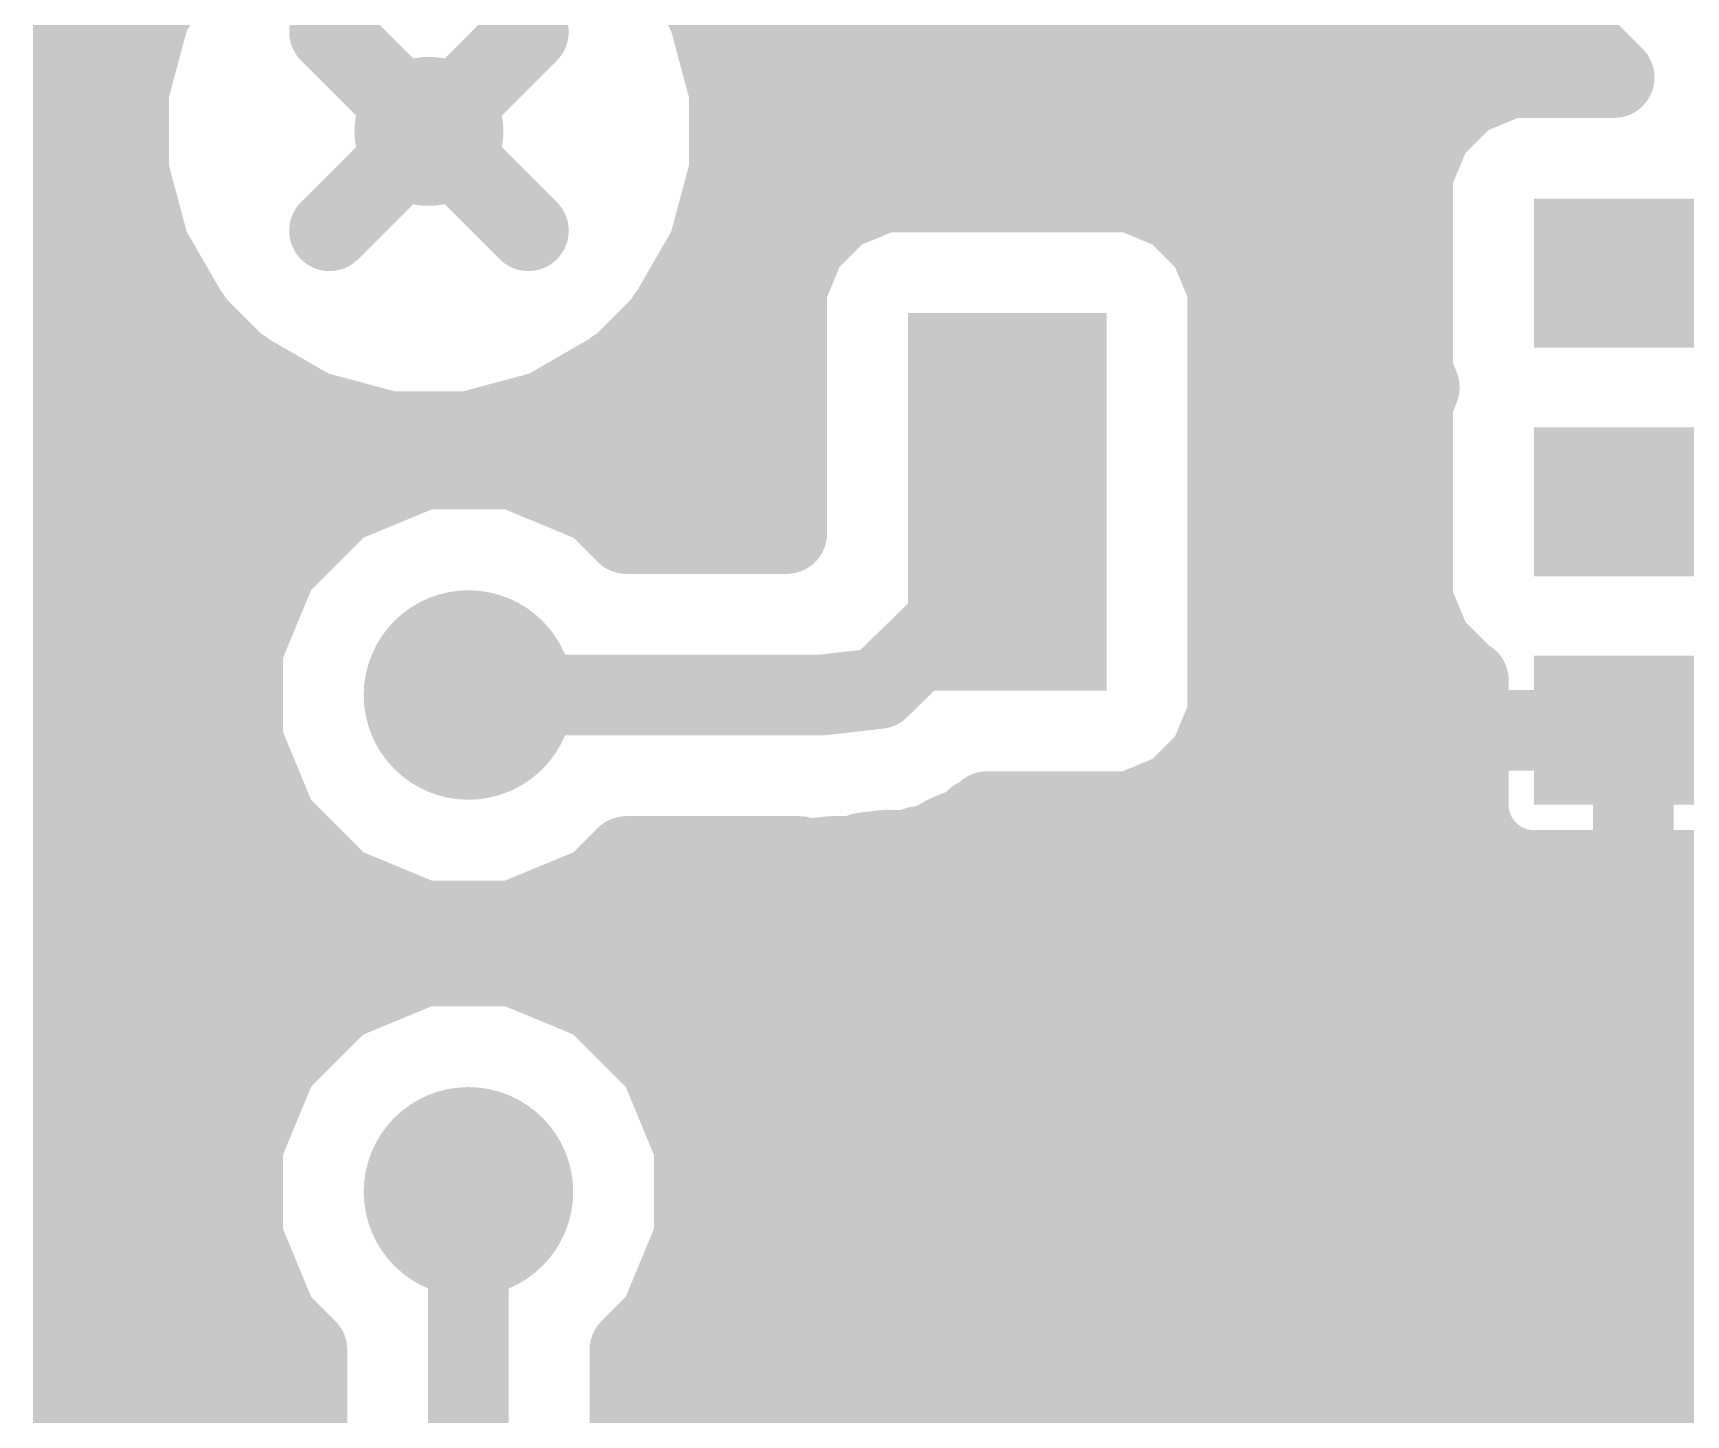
# Model space of a CAD drawing. Extents: x 1 to 49, y 1 to 49.
# Drawn here: x 1.02 to 17.65, y 12.08 to 25.99 of the extents above; entities that cross this region are included whole.
import ezdxf

# ---------------------------------------------------------------- set-up
doc = ezdxf.new("R2010")
doc.units = 0
for name, color, linetype in [('16', 175, 'CONTINUOUS'), ('17', 82, 'CONTINUOUS'), ('18', 82, 'CONTINUOUS')]:
    doc.layers.add(name, color=color, linetype=linetype)

# ---------------------------------------------------------------- blocks, each defined once
blk = doc.blocks.new('RECT')
blk.add_solid([(-0.5, -0.5), (0.5, -0.5), (-0.5, 0.5), (0.5, 0.5)])
blk = doc.blocks.new('ROUNDP')
at = {"const_width": 0.5}
blk.add_lwpolyline([(0, -0.25, 1), (0, 0.25, 1), (0, -0.25)], format="xyb", dxfattribs=at)
blk = doc.blocks.new('ROUNDV')
at = {"const_width": 0.5}
blk.add_lwpolyline([(0, -0.25, 1), (0, 0.25, 1), (0, -0.25)], format="xyb", dxfattribs=at)

msp = doc.modelspace()

# ---------------------------------------------------------------- linework, layer by layer
at = {"layer": '16', "const_width": 0.8128}
for points in [[(1.4224, 1.4224), (1.4224, 31.3095)], [(14.4969, 27.9717), (16.9269, 25.5417)], [(2.5815, 26.8558), (2.1836, 26.1666)], [(7.8164, 26.1666), (7.4185, 26.8558)], [(2.1836, 26.1666), (1.9776, 25.3979)], [(8.0224, 25.3979), (7.8164, 26.1666)], [(1.4224, 26.0096), (2.1415, 26.0096)], [(4, 26), (5, 25)], [(6, 26), (5, 25)], [(7.8585, 26.0096), (16.459, 26.0096)], [(1.9776, 25.3979), (1.9776, 24.6021)], [(8.0224, 24.6021), (8.0224, 25.3979)], [(15.8775, 25.5417), (15.4294, 25.3561)], [(16.9269, 25.5417), (15.8775, 25.5417)], [(15.4294, 25.3561), (15.0864, 25.0131)], [(1.4224, 25.1968), (1.9776, 25.1968)], [(8.0224, 25.1968), (15.2701, 25.1968)], [(5, 25), (4, 24)], [(5, 25), (6, 24)], [(15.0864, 25.0131), (14.9008, 24.565)], [(1.9776, 24.6021), (2.1836, 23.8334)], [(7.8164, 23.8334), (8.0224, 24.6021)], [(14.9008, 24.565), (14.9008, 22.58)], [(1.4224, 24.384), (2.036, 24.384)], [(7.964, 24.384), (9.5589, 24.384)], [(9.5775, 24.3917), (9.1294, 24.2061)], [(12.0625, 24.3917), (9.5775, 24.3917)], [(12.5106, 24.2061), (12.0625, 24.3917)], [(12.0811, 24.384), (14.9008, 24.384)], [(9.1294, 24.2061), (8.7864, 23.8631)], [(12.8536, 23.8631), (12.5106, 24.2061)], [(2.1836, 23.8334), (2.5815, 23.1442)], [(7.4185, 23.1442), (7.8164, 23.8334)], [(8.7864, 23.8631), (8.6008, 23.415)], [(13.0392, 23.415), (12.8536, 23.8631)], [(1.4224, 23.5712), (2.335, 23.5712)], [(7.665, 23.5712), (8.6655, 23.5712)], [(12.9745, 23.5712), (14.9008, 23.5712)], [(18.655, 23.5725), (17.12, 23.5725)], [(8.6008, 23.415), (8.6008, 20.9531)], [(13.0392, 19.13), (13.0392, 23.415)], [(2.5815, 23.1442), (2.6045, 23.1212)], [(2.6045, 23.1212), (2.6219, 23.0792)], [(2.6219, 23.0792), (3.0792, 22.6219)], [(6.9208, 22.6219), (7.3781, 23.0792)], [(7.3781, 23.0792), (7.3955, 23.1212)], [(7.3955, 23.1212), (7.4185, 23.1442)], [(1.4224, 22.7584), (2.9426, 22.7584)], [(7.0573, 22.7584), (8.6008, 22.7584)], [(13.0392, 22.7584), (14.9008, 22.7584)], [(3.0792, 22.6219), (3.1212, 22.6045)], [(3.1212, 22.6045), (3.1442, 22.5815)], [(3.1442, 22.5815), (3.8334, 22.1836)], [(6.1666, 22.1836), (6.8558, 22.5815)], [(6.8558, 22.5815), (6.8788, 22.6045)], [(6.8788, 22.6045), (6.9208, 22.6219)], [(14.9008, 22.58), (14.966, 22.4225)], [(14.966, 22.4225), (14.9008, 22.265)], [(14.9008, 22.265), (14.9008, 20.28)], [(3.8334, 22.1836), (4.6021, 21.9776)], [(5.3979, 21.9776), (6.1666, 22.1836)], [(1.4224, 21.9456), (8.6008, 21.9456)], [(4.6021, 21.9776), (5.3979, 21.9776)], [(13.0392, 21.9456), (14.9008, 21.9456)], [(4.9453, 21.6008), (4.1098, 21.2547)], [(5.8497, 21.6008), (4.9453, 21.6008)], [(6.6852, 21.2547), (5.8497, 21.6008)], [(4.1098, 21.2547), (3.4703, 20.6152)], [(6.9868, 20.9531), (6.6852, 21.2547)], [(10.82, 21.2725), (10.4775, 20.32)], [(1.4224, 21.1328), (3.9879, 21.1328)], [(6.8071, 21.1328), (8.6008, 21.1328)], [(13.0392, 21.1328), (14.9008, 21.1328)], [(8.6008, 20.9531), (6.9868, 20.9531)], [(3.4703, 20.6152), (3.1242, 19.7797)], [(1.4224, 20.32), (3.348, 20.32)], [(10.4775, 20.32), (9.525, 19.3925)], [(13.0392, 20.32), (14.9008, 20.32)], [(14.9008, 20.28), (15.0864, 19.8319)], [(3.1242, 19.7797), (3.1242, 18.8753)], [(15.0864, 19.8319), (15.4294, 19.4889)], [(1.4224, 19.5072), (3.1242, 19.5072)], [(9.525, 19.3925), (8.955, 19.3275)], [(13.0392, 19.5072), (15.4111, 19.5072)], [(15.4294, 19.4889), (15.4596, 19.4764)], [(15.4596, 19.4764), (15.4596, 18.9725)], [(8.955, 19.3275), (5.3975, 19.3275)], [(12.8536, 18.6819), (13.0392, 19.13)], [(15.4596, 18.9725), (17.12, 18.9725)], [(17.12, 18.9725), (15.4596, 18.9725)], [(15.4596, 18.9725), (15.4596, 18.1575)], [(17.12, 18.9725), (17.12, 18.9725)], [(17.12, 17.5621), (17.12, 18.9725)], [(17.12, 18.9725), (17.12, 18.9725)], [(17.12, 18.9725), (17.12, 17.5621)], [(18.7804, 18.9725), (17.12, 18.9725)], [(17.12, 18.9725), (17.12, 18.9725)], [(17.12, 18.9725), (18.7804, 18.9725)], [(3.1242, 18.8753), (3.4703, 18.0398)], [(1.4224, 18.6944), (3.1991, 18.6944)], [(12.5106, 18.3389), (12.8536, 18.6819)], [(12.8588, 18.6944), (15.4596, 18.6944)], [(17.12, 18.6944), (17.12, 18.6944)], [(12.0625, 18.1533), (12.5106, 18.3389)], [(10.4274, 18.0023), (10.5034, 18.0762)], [(10.5034, 18.0762), (10.596, 18.1276)], [(10.596, 18.1276), (10.6165, 18.1533)], [(10.6165, 18.1533), (12.0625, 18.1533)], [(15.4596, 18.1575), (15.485, 18.0299)], [(3.4703, 18.0398), (4.1098, 17.4003)], [(10.0305, 17.814), (10.223, 17.9207)], [(10.223, 17.9207), (10.4274, 18.0023)], [(15.485, 18.0299), (15.5348, 17.9097)], [(15.5348, 17.9097), (15.607, 17.8015)], [(1.4224, 17.8816), (3.6285, 17.8816)], [(9.2783, 17.7019), (9.3661, 17.7382)], [(9.3661, 17.7382), (9.6066, 17.7657)], [(9.6066, 17.7657), (9.8267, 17.7627)], [(9.8267, 17.7627), (9.9252, 17.802)], [(9.9252, 17.802), (10.0305, 17.814)], [(10.1524, 17.8816), (15.5535, 17.8816)], [(15.607, 17.8015), (15.699, 17.7095)], [(17.12, 17.8816), (17.12, 17.8816)], [(6.6852, 17.4003), (6.9868, 17.7019)], [(6.9868, 17.7019), (8.7266, 17.7019)], [(8.7266, 17.7019), (8.8179, 17.6757)], [(8.8179, 17.6757), (9.0474, 17.7019)], [(9.0474, 17.7019), (9.2783, 17.7019)], [(15.699, 17.7095), (15.8072, 17.6373)], [(15.8072, 17.6373), (15.9274, 17.5875)], [(15.9274, 17.5875), (16.055, 17.5621)], [(16.055, 17.5621), (17.12, 17.5621)], [(17.12, 17.5621), (18.185, 17.5621)], [(4.1098, 17.4003), (4.9453, 17.0542)], [(5.8497, 17.0542), (6.6852, 17.4003)], [(1.4224, 17.0688), (4.9101, 17.0688)], [(5.8849, 17.0688), (20.0486, 17.0688)], [(4.9453, 17.0542), (5.8497, 17.0542)], [(4.9453, 16.6008), (4.1098, 16.2547)], [(5.8497, 16.6008), (4.9453, 16.6008)], [(6.6852, 16.2547), (5.8497, 16.6008)], [(1.4224, 16.256), (4.1129, 16.256)], [(4.1098, 16.2547), (3.4703, 15.6152)], [(6.6821, 16.256), (20.106, 16.256)], [(7.3247, 15.6152), (6.6852, 16.2547)], [(3.4703, 15.6152), (3.1242, 14.7797)], [(7.6708, 14.7797), (7.3247, 15.6152)], [(1.4224, 15.4432), (3.399, 15.4432)], [(7.396, 15.4432), (20.5314, 15.4432)], [(3.1242, 14.7797), (3.1242, 13.8753)], [(7.6708, 13.8753), (7.6708, 14.7797)], [(1.4224, 14.6304), (3.1242, 14.6304)], [(7.6708, 14.6304), (20.6422, 14.6304)], [(5.3975, 14.3275), (5.3975, 8.85)], [(1.4224, 13.8176), (3.1481, 13.8176)], [(3.1242, 13.8753), (3.4703, 13.0398)], [(7.3247, 13.0398), (7.6708, 13.8753)], [(7.6469, 13.8176), (20.6762, 13.8176)], [(1.4224, 13.0048), (3.5053, 13.0048)], [(3.4703, 13.0398), (3.7719, 12.7382)], [(7.0231, 12.7382), (7.3247, 13.0398)], [(7.2897, 13.0048), (21.2394, 13.0048)], [(3.7719, 12.7382), (3.7719, 10.4393)], [(7.0231, 10.4756), (7.0231, 12.7382)], [(1.4224, 12.192), (3.7719, 12.192)], [(7.0231, 12.192), (23.1394, 12.192)]]:
    msp.add_lwpolyline(points, dxfattribs=at)
at = {"layer": '16', "const_width": 0.4064}
for points in [[(2.0076, 26.2682, 1), (2.3595, 26.065)], [(2.3798, 26.114, 1), (1.9873, 26.2192)], [(8.0127, 26.2192, 1), (7.6201, 26.114)], [(7.6404, 26.065, 1), (7.9924, 26.2682)], [(1.4224, 26.2128, 1), (1.4224, 25.8064)], [(2.1415, 25.8064, 1), (2.1415, 26.2128)], [(4.1437, 26.1437, 1), (3.8563, 25.8563)], [(6.1437, 25.8563, 1), (5.8563, 26.1437)], [(7.8585, 26.2128, 1), (7.8585, 25.8064)], [(16.459, 25.8064, 1), (16.459, 26.2128)], [(2.1808, 25.3979, 1), (1.7744, 25.3979)], [(8.2256, 25.3979, 1), (7.8192, 25.3979)], [(15.8775, 25.7449, 1), (15.8775, 25.3385)], [(15.9552, 25.354, 1), (15.7997, 25.7294)], [(16.7832, 25.398, 1), (17.0705, 25.6854)], [(16.9269, 25.3385, 1), (16.9269, 25.7449)], [(1.7813, 25.4505, 1), (2.1739, 25.3453)], [(7.8261, 25.3453, 1), (8.2187, 25.4505)], [(15.3516, 25.5438, 1), (15.5071, 25.1684)], [(15.5731, 25.2124, 1), (15.2857, 25.4998)], [(1.4224, 25.4, 1), (1.4224, 24.9936)], [(1.9776, 24.9936, 1), (1.9776, 25.4)], [(8.0224, 25.4, 1), (8.0224, 24.9936)], [(15.2701, 24.9936, 1), (15.2701, 25.4)], [(5.1437, 25.1437, 1), (4.8563, 24.8563)], [(4.8563, 25.1437, 1), (5.1437, 24.8563)], [(5.1437, 24.8563, 1), (4.8563, 25.1437)], [(4.8563, 24.8563, 1), (5.1437, 25.1437)], [(14.9427, 25.1568, 1), (15.2301, 24.8694)], [(15.2741, 24.9354, 1), (14.8987, 25.0909)], [(2.1739, 24.6547, 1), (1.7813, 24.5495)], [(8.2187, 24.5495, 1), (7.8261, 24.6547)], [(15.104, 24.565, 1), (14.6976, 24.565)], [(1.4224, 24.5872, 1), (1.4224, 24.1808)], [(1.7744, 24.6021, 1), (2.1808, 24.6021)], [(2.036, 24.1808, 1), (2.036, 24.5872)], [(7.964, 24.5872, 1), (7.964, 24.1808)], [(7.8192, 24.6021, 1), (8.2256, 24.6021)], [(9.5775, 24.5949, 1), (9.5775, 24.1885)], [(9.6552, 24.204, 1), (9.4997, 24.5794)], [(9.5589, 24.1808, 1), (9.5589, 24.5872)], [(12.1403, 24.5794, 1), (11.9848, 24.204)], [(12.0811, 24.5872, 1), (12.0811, 24.1808)], [(12.0625, 24.1885, 1), (12.0625, 24.5949)], [(14.7131, 24.6428, 1), (15.0885, 24.4873)], [(14.9008, 24.1808, 1), (14.9008, 24.5872)], [(9.0516, 24.3938, 1), (9.2071, 24.0184)], [(9.2731, 24.0624, 1), (8.9857, 24.3498)], [(12.6543, 24.3498, 1), (12.3669, 24.0624)], [(12.4329, 24.0184, 1), (12.5884, 24.3938)], [(3.8563, 24.1437, 1), (4.1437, 23.8563)], [(5.8563, 23.8563, 1), (6.1437, 24.1437)], [(2.3595, 23.935, 1), (2.0076, 23.7318)], [(7.9924, 23.7318, 1), (7.6404, 23.935)], [(8.6427, 24.0068, 1), (8.9301, 23.7194)], [(8.9741, 23.7854, 1), (8.5987, 23.9409)], [(13.0413, 23.9409, 1), (12.6659, 23.7854)], [(12.7099, 23.7194, 1), (12.9973, 24.0068)], [(1.4224, 23.7744, 1), (1.4224, 23.368)], [(1.9873, 23.7808, 1), (2.3798, 23.886)], [(2.335, 23.368, 1), (2.335, 23.7744)], [(7.665, 23.7744, 1), (7.665, 23.368)], [(7.6201, 23.886, 1), (8.0127, 23.7808)], [(8.6655, 23.368, 1), (8.6655, 23.7744)], [(12.9745, 23.7744, 1), (12.9745, 23.368)], [(14.9008, 23.368, 1), (14.9008, 23.7744)], [(17.12, 23.7757, 1), (17.12, 23.3693)], [(8.804, 23.415, 1), (8.3976, 23.415)], [(13.2424, 23.415, 1), (12.836, 23.415)], [(8.4131, 23.4928, 1), (8.7885, 23.3373)], [(12.8515, 23.3373, 1), (13.2269, 23.4928)], [(2.7252, 23.2879, 1), (2.4378, 23.0005)], [(2.7922, 23.199, 1), (2.4167, 23.0435)], [(2.7656, 23.2229, 1), (2.4782, 22.9355)], [(2.4608, 22.9775, 1), (2.7481, 23.2649)], [(7.2519, 23.2649, 1), (7.5392, 22.9775)], [(7.5833, 23.0435, 1), (7.2078, 23.199)], [(7.5218, 22.9355, 1), (7.2344, 23.2229)], [(7.5622, 23.0005, 1), (7.2748, 23.2879)], [(2.4055, 23.0426, 1), (2.7575, 23.2458)], [(2.4341, 23.0014, 1), (2.8096, 23.1569)], [(7.1904, 23.1569, 1), (7.5659, 23.0014)], [(7.2425, 23.2458, 1), (7.5945, 23.0426)], [(1.4224, 22.9616, 1), (1.4224, 22.5552)], [(2.9426, 22.5552, 1), (2.9426, 22.9616)], [(7.0573, 22.9616, 1), (7.0573, 22.5552)], [(8.6008, 22.5552, 1), (8.6008, 22.9616)], [(13.0392, 22.9616, 1), (13.0392, 22.5552)], [(14.9008, 22.5552, 1), (14.9008, 22.9616)], [(3.1569, 22.8096, 1), (3.0014, 22.4341)], [(3.2649, 22.7481, 1), (2.9775, 22.4608)], [(2.9355, 22.4782, 1), (3.2229, 22.7656)], [(3.2458, 22.7575, 1), (3.0426, 22.4055)], [(3.0435, 22.4167, 1), (3.199, 22.7922)], [(6.801, 22.7922, 1), (6.9565, 22.4167)], [(6.7771, 22.7656, 1), (7.0645, 22.4782)], [(7.0225, 22.4608, 1), (6.7351, 22.7481)], [(6.9574, 22.4055, 1), (6.7542, 22.7575)], [(6.9986, 22.4341, 1), (6.8431, 22.8096)], [(15.0885, 22.6577, 1), (14.7131, 22.5022)], [(3.0005, 22.4378, 1), (3.2879, 22.7252)], [(6.7121, 22.7252, 1), (6.9995, 22.4378)], [(15.1538, 22.3447, 1), (14.7783, 22.5003)], [(14.6976, 22.58, 1), (15.104, 22.58)], [(15.104, 22.265, 1), (14.6976, 22.265)], [(14.7783, 22.3447, 1), (15.1538, 22.5003)], [(3.886, 22.3798, 1), (3.7808, 21.9873)], [(3.7318, 22.0076, 1), (3.935, 22.3595)], [(6.065, 22.3595, 1), (6.2682, 22.0076)], [(6.2192, 21.9873, 1), (6.114, 22.3798)], [(14.7131, 22.3428, 1), (15.0885, 22.1873)], [(1.4224, 22.1488, 1), (1.4224, 21.7424)], [(4.6021, 22.1808, 1), (4.6021, 21.7744)], [(4.5495, 21.7813, 1), (4.6547, 22.1739)], [(5.3453, 22.1739, 1), (5.4505, 21.7813)], [(5.3979, 21.7744, 1), (5.3979, 22.1808)], [(8.6008, 21.7424, 1), (8.6008, 22.1488)], [(13.0392, 22.1488, 1), (13.0392, 21.7424)], [(14.9008, 21.7424, 1), (14.9008, 22.1488)], [(4.9453, 21.804, 1), (4.9453, 21.3976)], [(5.0231, 21.4131, 1), (4.8675, 21.7885)], [(5.9274, 21.7885, 1), (5.7719, 21.4131)], [(5.8497, 21.3976, 1), (5.8497, 21.804)], [(4.032, 21.4424, 1), (4.1875, 21.067)], [(4.2535, 21.111, 1), (3.9661, 21.3984)], [(6.8289, 21.3984, 1), (6.5415, 21.111)], [(6.6075, 21.067, 1), (6.763, 21.4424)], [(11.0112, 21.2037, 1), (10.6288, 21.3413)], [(1.4224, 21.336, 1), (1.4224, 20.9296)], [(3.9879, 20.9296, 1), (3.9879, 21.336)], [(6.8071, 21.336, 1), (6.8071, 20.9296)], [(8.6008, 20.9296, 1), (8.6008, 21.336)], [(13.0392, 21.336, 1), (13.0392, 20.9296)], [(14.9008, 20.9296, 1), (14.9008, 21.336)], [(6.9868, 21.1563, 1), (6.9868, 20.7499)], [(6.8431, 20.8094, 1), (7.1305, 21.0968)], [(8.6008, 20.7499, 1), (8.6008, 21.1563)], [(8.3976, 20.9531, 1), (8.804, 20.9531)], [(3.3266, 20.7589, 1), (3.614, 20.4715)], [(3.658, 20.5375, 1), (3.2826, 20.693)], [(1.4224, 20.5232, 1), (1.4224, 20.1168)], [(3.348, 20.1168, 1), (3.348, 20.5232)], [(10.6193, 20.1744, 1), (10.3357, 20.4656)], [(13.0392, 20.5232, 1), (13.0392, 20.1168)], [(15.0885, 20.3577, 1), (14.7131, 20.2022)], [(14.9008, 20.1168, 1), (14.9008, 20.5232)], [(10.2863, 20.3888, 1), (10.6687, 20.2512)], [(14.6976, 20.28, 1), (15.104, 20.28)], [(3.3274, 19.7797, 1), (2.921, 19.7797)], [(15.2301, 19.9756, 1), (14.9427, 19.6882)], [(2.9365, 19.8574, 1), (3.3119, 19.7019)], [(14.8987, 19.7541, 1), (15.2741, 19.9096)], [(1.4224, 19.7104, 1), (1.4224, 19.304)], [(3.1242, 19.304, 1), (3.1242, 19.7104)], [(9.548, 19.1906, 1), (9.502, 19.5944)], [(13.0392, 19.7104, 1), (13.0392, 19.304)], [(15.5071, 19.6767, 1), (15.3516, 19.3012)], [(15.6628, 19.4764, 1), (15.2564, 19.4764)], [(15.2857, 19.3452, 1), (15.5731, 19.6326)], [(15.3819, 19.2887, 1), (15.5373, 19.6641)], [(15.4111, 19.304, 1), (15.4111, 19.7104)], [(5.3975, 19.5307, 1), (5.3975, 19.1243)], [(8.932, 19.5294, 1), (8.978, 19.1256)], [(8.955, 19.1243, 1), (8.955, 19.5307)], [(9.3832, 19.5381, 1), (9.6668, 19.2469)], [(13.2269, 19.0522, 1), (12.8515, 19.2077)], [(12.836, 19.13, 1), (13.2424, 19.13)], [(15.4596, 19.1757, 1), (15.4596, 18.7693)], [(15.4596, 19.1757, 1), (15.4596, 18.7693)], [(15.6628, 18.9725, 1), (15.2564, 18.9725)], [(17.3232, 18.9725, 1), (16.9168, 18.9725)], [(17.3232, 18.9725, 1), (16.9168, 18.9725)], [(17.12, 19.1757, 1), (17.12, 18.7693)], [(17.3232, 18.9725, 1), (16.9168, 18.9725)], [(17.12, 19.1757, 1), (17.12, 18.7693)], [(17.3232, 18.9725, 1), (16.9168, 18.9725)], [(17.12, 19.1757, 1), (17.12, 18.7693)], [(17.12, 18.7693, 1), (17.12, 19.1757)], [(17.12, 18.7693, 1), (17.12, 19.1757)], [(17.12, 18.7693, 1), (17.12, 19.1757)], [(3.3119, 18.9531, 1), (2.9365, 18.7975)], [(15.2564, 18.9725, 1), (15.6628, 18.9725)], [(16.9168, 18.9725, 1), (17.3232, 18.9725)], [(16.9168, 18.9725, 1), (17.3232, 18.9725)], [(1.4224, 18.8976, 1), (1.4224, 18.4912)], [(2.921, 18.8753, 1), (3.3274, 18.8753)], [(3.1991, 18.4912, 1), (3.1991, 18.8976)], [(12.6659, 18.7596, 1), (13.0413, 18.6041)], [(12.8588, 18.8976, 1), (12.8588, 18.4912)], [(12.9973, 18.5382, 1), (12.7099, 18.8256)], [(15.4596, 18.4912, 1), (15.4596, 18.8976)], [(17.12, 18.8976, 1), (17.12, 18.4912)], [(17.12, 18.4912, 1), (17.12, 18.8976)], [(12.3669, 18.4826, 1), (12.6543, 18.1952)], [(12.5884, 18.1512, 1), (12.4329, 18.5266)], [(10.6451, 17.9306, 1), (10.3616, 18.2218)], [(10.6165, 18.3565, 1), (10.6165, 17.9501)], [(10.7755, 18.0268, 1), (10.4574, 18.2798)], [(10.6946, 17.9499, 1), (10.4975, 18.3053)], [(11.9848, 18.341, 1), (12.1403, 17.9656)], [(12.0625, 17.9501, 1), (12.0625, 18.3565)], [(15.6589, 18.1971, 1), (15.2603, 18.1178)], [(3.614, 18.1835, 1), (3.3266, 17.8961)], [(3.2826, 17.962, 1), (3.658, 18.1175)], [(10.1477, 18.1095, 1), (10.2982, 17.732)], [(10.3215, 17.743, 1), (10.1244, 18.0984)], [(10.2857, 18.1478, 1), (10.5692, 17.8567)], [(10.4048, 18.2539, 1), (10.6019, 17.8985)], [(10.5027, 17.8135, 1), (10.3522, 18.191)], [(10.437, 18.2541, 1), (10.7551, 18.0011)], [(15.2564, 18.1575, 1), (15.6628, 18.1575)], [(15.6727, 18.1076, 1), (15.2972, 17.9521)], [(15.7037, 18.0226, 1), (15.3658, 17.7968)], [(1.4224, 18.0848, 1), (1.4224, 17.6784)], [(3.6285, 17.6784, 1), (3.6285, 18.0848)], [(9.3431, 17.9401, 1), (9.3891, 17.5364)], [(9.4439, 17.5505, 1), (9.2883, 17.926)], [(9.6093, 17.9689, 1), (9.6039, 17.5625)], [(9.6296, 17.5638, 1), (9.5836, 17.9676)], [(9.7514, 17.9515, 1), (9.902, 17.574)], [(9.9021, 18.0039, 1), (9.9482, 17.6001)], [(9.824, 17.5596, 1), (9.8294, 17.9659)], [(9.9319, 17.9917, 1), (10.129, 17.6363)], [(10.0004, 17.6132, 1), (9.8499, 17.9907)], [(10.1524, 18.0848, 1), (10.1524, 17.6784)], [(10.0535, 17.6121, 1), (10.0074, 18.0159)], [(15.2857, 17.9902, 1), (15.6843, 18.0695)], [(15.347, 17.8319, 1), (15.7225, 17.9874)], [(15.7507, 17.9452, 1), (15.4634, 17.6578)], [(15.5535, 17.6784, 1), (15.5535, 18.0848)], [(17.12, 18.0848, 1), (17.12, 17.6784)], [(17.12, 17.6784, 1), (17.12, 18.0848)], [(6.9868, 17.9051, 1), (6.9868, 17.4987)], [(7.1305, 17.5582, 1), (6.8431, 17.8456)], [(8.7826, 17.8972, 1), (8.6706, 17.5066)], [(8.7949, 17.8776, 1), (8.8409, 17.4738)], [(8.7266, 17.4987, 1), (8.7266, 17.9051)], [(8.7619, 17.4804, 1), (8.8739, 17.8711)], [(9.0474, 17.9051, 1), (9.0474, 17.4987)], [(9.0704, 17.5, 1), (9.0244, 17.9038)], [(9.2006, 17.8896, 1), (9.3561, 17.5142)], [(9.2783, 17.4987, 1), (9.2783, 17.9051)], [(15.4381, 17.6886, 1), (15.776, 17.9144)], [(15.8119, 17.8785, 1), (15.5861, 17.5406)], [(15.5553, 17.5659, 1), (15.8427, 17.8532)], [(15.8849, 17.825, 1), (15.7294, 17.4495)], [(15.6943, 17.4683, 1), (15.9201, 17.8062)], [(15.967, 17.7868, 1), (15.8877, 17.3882)], [(15.8496, 17.3997, 1), (16.0051, 17.7752)], [(16.055, 17.7653, 1), (16.055, 17.3589)], [(16.0153, 17.3628, 1), (16.0946, 17.7614)], [(17.12, 17.7653, 1), (17.12, 17.3589)], [(17.12, 17.3589, 1), (17.12, 17.7653)], [(4.1875, 17.588, 1), (4.032, 17.2126)], [(6.763, 17.2126, 1), (6.6075, 17.588)], [(3.9661, 17.2566, 1), (4.2535, 17.544)], [(6.5415, 17.544, 1), (6.8289, 17.2566)], [(16.9168, 17.5621, 1), (17.3232, 17.5621)], [(16.9168, 17.5621, 1), (17.3232, 17.5621)], [(1.4224, 17.272, 1), (1.4224, 16.8656)], [(4.9101, 16.8656, 1), (4.9101, 17.272)], [(5.8849, 17.272, 1), (5.8849, 16.8656)], [(4.9453, 17.2574, 1), (4.9453, 16.851)], [(4.8675, 16.8665, 1), (5.0231, 17.2419)], [(5.7719, 17.2419, 1), (5.9274, 16.8665)], [(5.8497, 16.851, 1), (5.8497, 17.2574)], [(4.9453, 16.804, 1), (4.9453, 16.3976)], [(5.0231, 16.4131, 1), (4.8675, 16.7885)], [(5.9274, 16.7885, 1), (5.7719, 16.4131)], [(5.8497, 16.3976, 1), (5.8497, 16.804)], [(1.4224, 16.4592, 1), (1.4224, 16.0528)], [(4.032, 16.4424, 1), (4.1875, 16.067)], [(4.2535, 16.111, 1), (3.9661, 16.3984)], [(4.1129, 16.0528, 1), (4.1129, 16.4592)], [(6.6821, 16.4592, 1), (6.6821, 16.0528)], [(6.8289, 16.3984, 1), (6.5415, 16.111)], [(6.6075, 16.067, 1), (6.763, 16.4424)], [(3.658, 15.5375, 1), (3.2826, 15.693)], [(7.5124, 15.693, 1), (7.137, 15.5375)], [(1.4224, 15.6464, 1), (1.4224, 15.24)], [(3.3266, 15.7589, 1), (3.614, 15.4715)], [(3.399, 15.24, 1), (3.399, 15.6464)], [(7.181, 15.4715, 1), (7.4684, 15.7589)], [(7.396, 15.6464, 1), (7.396, 15.24)], [(3.3274, 14.7797, 1), (2.921, 14.7797)], [(7.874, 14.7797, 1), (7.4676, 14.7797)], [(1.4224, 14.8336, 1), (1.4224, 14.4272)], [(2.9365, 14.8574, 1), (3.3119, 14.7019)], [(3.1242, 14.4272, 1), (3.1242, 14.8336)], [(7.6708, 14.8336, 1), (7.6708, 14.4272)], [(7.4831, 14.7019, 1), (7.8585, 14.8574)], [(5.6007, 14.3275, 1), (5.1943, 14.3275)], [(1.4224, 14.0208, 1), (1.4224, 13.6144)], [(3.3119, 13.9531, 1), (2.9365, 13.7975)], [(3.1481, 13.6144, 1), (3.1481, 14.0208)], [(7.6469, 14.0208, 1), (7.6469, 13.6144)], [(7.8585, 13.7975, 1), (7.4831, 13.9531)], [(2.921, 13.8753, 1), (3.3274, 13.8753)], [(7.4676, 13.8753, 1), (7.874, 13.8753)], [(1.4224, 13.208, 1), (1.4224, 12.8016)], [(3.614, 13.1835, 1), (3.3266, 12.8961)], [(3.2826, 12.962, 1), (3.658, 13.1175)], [(3.5053, 12.8016, 1), (3.5053, 13.208)], [(7.2897, 13.208, 1), (7.2897, 12.8016)], [(7.137, 13.1175, 1), (7.5124, 12.962)], [(7.4684, 12.8961, 1), (7.181, 13.1835)], [(3.9751, 12.7382, 1), (3.5687, 12.7382)], [(7.2263, 12.7382, 1), (6.8199, 12.7382)], [(3.6282, 12.5945, 1), (3.9156, 12.8818)], [(6.8794, 12.8818, 1), (7.1668, 12.5945)], [(1.4224, 12.3952, 1), (1.4224, 11.9888)], [(3.7719, 11.9888, 1), (3.7719, 12.3952)], [(7.0231, 12.3952, 1), (7.0231, 11.9888)]]:
    msp.add_lwpolyline(points, format="xyb", dxfattribs=at)

# ---------------------------------------------------------------- block references
at = {"layer": '16', "yscale": 2, "rotation": 270}
for p, xscale in [((17.12, 23.5725), 1.5), ((10.82, 21.2725), 3.8), ((17.12, 21.2725), 1.5), ((17.12, 18.9725), 1.5)]:
    msp.add_blockref('RECT', p, dxfattribs=dict(at, xscale=xscale))
at = {"layer": '17', "xscale": 2.1082, "yscale": 2.1082}
for p in [(5.3975, 19.3275), (5.3975, 19.3275), (5.3975, 14.3275), (5.3975, 14.3275)]:
    msp.add_blockref('ROUNDP', p, dxfattribs=at)
at = {"layer": '18', "xscale": 1.5, "yscale": 1.5}
msp.add_blockref('ROUNDV', (5, 25), dxfattribs=at)
msp.add_blockref('ROUNDV', (5, 25), dxfattribs=at)

doc.saveas('drawing.dxf')
